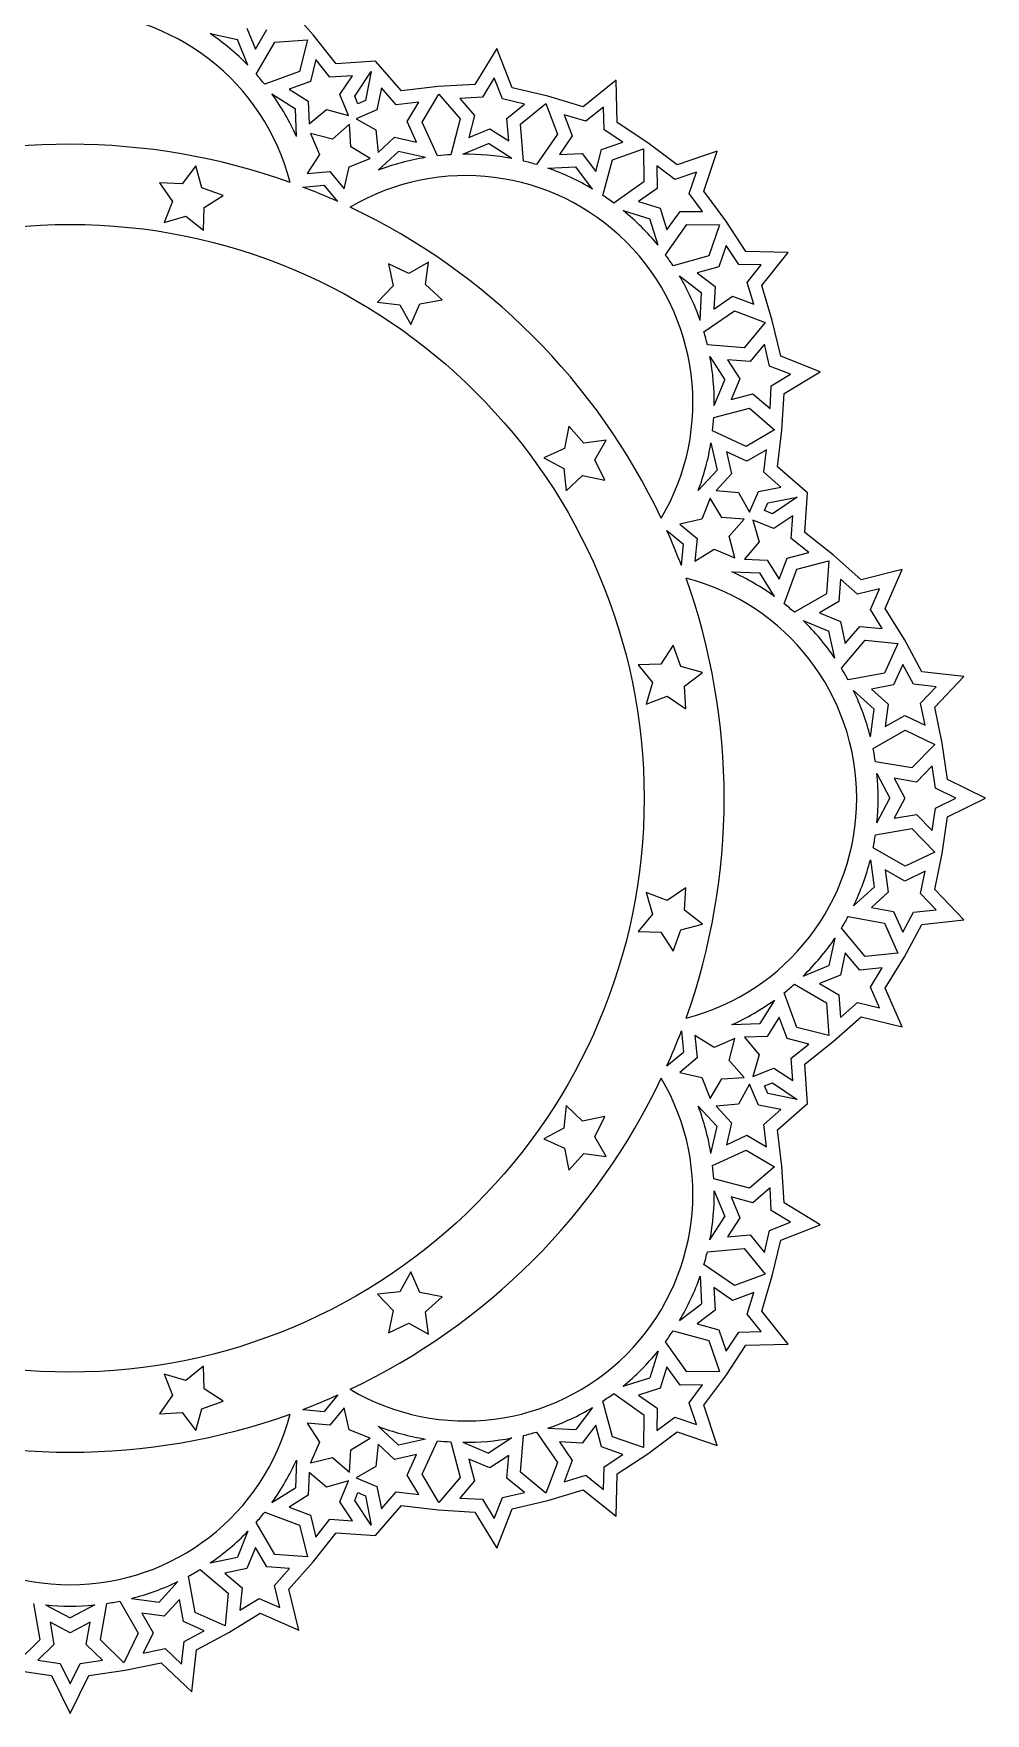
# Model space of a CAD drawing. Extents: x 129 to 581, y 103 to 417.
# Drawn here: x 491.7 to 580.8, y 181.1 to 338.4 of the extents above; entities that cross this region are included whole.
import ezdxf

# ---------------------------------------------------------------- set-up
doc = ezdxf.new("R2010")
doc.units = 0
doc.layers.get('0').update_dxf_attribs({"linetype": 'CONTINUOUS'})

msp = doc.modelspace()

# ---------------------------------------------------------------- linework, layer by layer
for p, q in [((517.89137, 338.297893), (515.599709, 340.86708)), ((508.244875, 338.41441), (510.789224, 337.861155)), ((511.681606, 338.924654), (512.483759, 336.965658)), ((512.483759, 336.965658), (513.550745, 338.793952)), ((520.023582, 335.594913), (517.89137, 338.297893)), ((511.775895, 335.451532), (510.789224, 337.861155)), ((512.542164, 334.627781), (514.286432, 337.616606)), ((514.286432, 337.616606), (517.35208, 337.845375)), ((517.35208, 337.845375), (516.594442, 334.866027)), ((535.07921, 337.035351), (533.023454, 333.649928)), ((536.515862, 333.344382), (535.07921, 337.035351)), ((518.147857, 335.988643), (517.62615, 333.937073)), ((519.458909, 334.326638), (518.147857, 335.988643)), ((523.722445, 335.836202), (520.023582, 335.594913)), ((526.167319, 333.050094), (523.722445, 335.836202)), ((516.594442, 334.866027), (513.348135, 333.667262)), ((517.62615, 333.937073), (515.640352, 333.203777)), ((521.571284, 334.464435), (519.458909, 334.326638)), ((520.395761, 332.703963), (521.571284, 334.464435)), ((521.776456, 332.558846), (523.326387, 334.880033)), ((523.326387, 334.880033), (522.781026, 332.14274)), ((533.023454, 333.649928), (529.586316, 333.453688)), ((534.837213, 334.269316), (533.738481, 332.459923)), ((535.605055, 332.296619), (534.837213, 334.269316)), ((546.253338, 334.041252), (543.163677, 331.563105)), ((546.340964, 330.081512), (546.253338, 334.041252)), ((514.02631, 332.769592), (516.227992, 331.379484)), ((515.640352, 333.203777), (517.430295, 332.073634)), ((517.430295, 332.073634), (517.514056, 329.958426)), ((521.179574, 330.737556), (520.395761, 332.703963)), ((522.065036, 331.834864), (521.776456, 332.558846)), ((522.781026, 332.14274), (522.065036, 331.834864)), ((524.273559, 333.345116), (523.859938, 331.269054)), ((525.669797, 331.754004), (524.273559, 333.345116)), ((527.772065, 332.002166), (525.669797, 331.754004)), ((529.586316, 333.453688), (526.167319, 333.050094)), ((526.690289, 330.182584), (527.772065, 332.002166)), ((528.076686, 330.109926), (529.647673, 332.752374)), ((529.647673, 332.752374), (531.653649, 330.42287)), ((533.738481, 332.459923), (531.625058, 332.339259)), ((531.625058, 332.339259), (533.006367, 330.735169)), ((537.665418, 331.810796), (535.605055, 332.296619)), ((539.866705, 332.554271), (536.515862, 333.344382)), ((543.163677, 331.563105), (539.866705, 332.554271)), ((516.33102, 328.777717), (516.227992, 331.379484)), ((517.514056, 329.958426), (519.142008, 331.31153)), ((519.142008, 331.31153), (521.179574, 330.737556)), ((523.859938, 331.269054), (521.915239, 330.432834)), ((521.915239, 330.432834), (523.761876, 329.397918)), ((531.653649, 330.42287), (530.773615, 327.076067)), ((533.006367, 330.735169), (532.468041, 328.687897)), ((536.026547, 330.470938), (537.665418, 331.810796)), ((536.201189, 328.361289), (536.026547, 330.470938)), ((537.304484, 329.928486), (539.684499, 331.874266)), ((539.684499, 331.874266), (540.772762, 328.999163)), ((543.428577, 330.200312), (541.401339, 330.809759)), ((541.401339, 330.809759), (542.150714, 328.829972)), ((545.079896, 331.524798), (543.428577, 330.200312)), ((545.126729, 329.408451), (545.079896, 331.524798)), ((519.682014, 328.529851), (517.630122, 329.05029)), ((517.630122, 329.05029), (518.46514, 327.105075)), ((521.273988, 329.925105), (519.682014, 328.529851)), ((521.41309, 327.812816), (521.273988, 329.925105)), ((523.761876, 329.397918), (523.956223, 327.289993)), ((527.575941, 328.259894), (526.690289, 330.182584)), ((529.524517, 326.966785), (528.076686, 330.109926)), ((532.468041, 328.687897), (534.420469, 329.505909)), ((534.420469, 329.505909), (536.201189, 328.361289)), ((537.589982, 326.479712), (537.304484, 329.928486)), ((540.772762, 328.999163), (538.801127, 326.155187)), ((542.150714, 328.829972), (540.944645, 327.090284)), ((546.896676, 328.247241), (545.126729, 329.408451)), ((549.219493, 328.192994), (546.340964, 330.081512)), ((523.232003, 326.729915), (521.41309, 327.812816)), ((523.956223, 327.289993), (525.511129, 328.726443)), ((523.957869, 325.618573), (525.870447, 327.385448)), ((525.511129, 328.726443), (527.575941, 328.259894)), ((528.410226, 326.811579), (525.870447, 327.385448)), ((531.897928, 327.116713), (534.299471, 328.122892)), ((536.489808, 326.714976), (534.299471, 328.122892)), ((544.34095, 325.506561), (544.898382, 327.548713)), ((544.898382, 327.548713), (546.896676, 328.247241)), ((545.913721, 326.601895), (548.815699, 327.616317)), ((548.815699, 327.616317), (548.854989, 324.542397)), ((551.978634, 326.133973), (549.219493, 328.192994)), ((555.729542, 327.405943), (551.978634, 326.133973)), ((554.457572, 323.655034), (555.729542, 327.405943)), ((506.90744, 326.019957), (505.618255, 324.340933)), ((507.455956, 323.975391), (506.90744, 326.019957)), ((518.46514, 327.105075), (517.336104, 325.314435)), ((520.798257, 323.880364), (521.266081, 325.944888)), ((521.266081, 325.944888), (523.232003, 326.729915)), ((539.871537, 325.808844), (542.472383, 325.932967)), ((540.944645, 327.090284), (543.059104, 327.191194)), ((544.049091, 323.860819), (542.472383, 325.932967)), ((543.059104, 327.191194), (544.34095, 325.506561)), ((545.002451, 323.263462), (545.913721, 326.601895)), ((550.064918, 326.028814), (550.091974, 323.912121)), ((551.761456, 324.762765), (550.064918, 326.028814)), ((505.618255, 324.340933), (503.504257, 324.451068)), ((503.504257, 324.451068), (504.702724, 322.706134)), ((516.917231, 324.042106), (518.912868, 324.224858)), ((517.336104, 325.314435), (519.444148, 325.50748)), ((520.194772, 322.684504), (518.912868, 324.224858)), ((519.444148, 325.50748), (520.798257, 323.880364)), ((548.854989, 324.542397), (546.029561, 322.544272)), ((553.766189, 325.44259), (551.761456, 324.762765)), ((553.086365, 323.437857), (553.766189, 325.44259)), ((504.702724, 322.706134), (503.944718, 320.729636)), ((509.451183, 323.268151), (507.455956, 323.975391)), ((507.676187, 322.114675), (509.451183, 323.268151)), ((550.091974, 323.912121), (548.363631, 322.689849)), ((548.363631, 322.689849), (550.385085, 322.061486)), ((554.352413, 321.741319), (553.086365, 323.437857)), ((556.516594, 320.895893), (554.457572, 323.655034)), ((503.944718, 320.729636), (505.974595, 321.330231)), ((505.974595, 321.330231), (507.62012, 319.998553)), ((507.62012, 319.998553), (507.676187, 322.114675)), ((546.916961, 321.852714), (549.403409, 321.07981)), ((550.176314, 318.593362), (549.403409, 321.07981)), ((550.385085, 322.061486), (551.013448, 320.040032)), ((551.013448, 320.040032), (552.235721, 321.768374)), ((552.235721, 321.768374), (554.352413, 321.741319)), ((550.867872, 317.705961), (552.865996, 320.53139)), ((552.865996, 320.53139), (555.939916, 320.4921)), ((555.939916, 320.4921), (554.925494, 317.590121)), ((558.405111, 318.017364), (556.516594, 320.895893)), ((556.570841, 318.573076), (555.872313, 316.574783)), ((557.73205, 316.80313), (556.570841, 318.573076)), ((562.364852, 317.929739), (558.405111, 318.017364)), ((559.886705, 314.840077), (562.364852, 317.929739)), ((526.837729, 315.947198), (524.926796, 316.857942)), ((524.926796, 316.857942), (525.366278, 314.787199)), ((528.671315, 317.005064), (526.837729, 315.947198)), ((528.395657, 314.906224), (528.671315, 317.005064)), ((554.925494, 317.590121), (551.587061, 316.678852)), ((555.872313, 316.574783), (553.83016, 316.01735)), ((559.848397, 316.756297), (557.73205, 316.80313)), ((558.523912, 315.104977), (559.848397, 316.756297)), ((525.366278, 314.787199), (523.909598, 313.25123)), ((529.968357, 313.489279), (528.395657, 314.906224)), ((552.184418, 315.725491), (554.256566, 314.148783)), ((553.83016, 316.01735), (555.514793, 314.735504)), ((555.514793, 314.735504), (555.413883, 312.621046)), ((559.133358, 313.07774), (558.523912, 315.104977)), ((560.87787, 311.543106), (559.886705, 314.840077)), ((523.909598, 313.25123), (526.014799, 313.029307)), ((527.025454, 311.169282), (527.887058, 313.102868)), ((527.887058, 313.102868), (529.968357, 313.489279)), ((554.132444, 311.547938), (554.256566, 314.148783)), ((555.413883, 312.621046), (557.153571, 313.827115)), ((557.153571, 313.827115), (559.133358, 313.07774)), ((526.014799, 313.029307), (527.025454, 311.169282)), ((554.478786, 310.477527), (557.322763, 312.449163)), ((557.322763, 312.449163), (560.197865, 311.360899)), ((561.667981, 308.192263), (560.87787, 311.543106)), ((560.197865, 311.360899), (558.252085, 308.980884)), ((558.252085, 308.980884), (554.803312, 309.266383)), ((560.134395, 309.341818), (558.794537, 307.702947)), ((560.620218, 307.281456), (560.134395, 309.341818)), ((555.038575, 308.166208), (556.446491, 305.975871)), ((556.684888, 307.87759), (557.829508, 306.09687)), ((558.794537, 307.702947), (556.684888, 307.87759)), ((562.592916, 306.513614), (560.620218, 307.281456)), ((565.35895, 306.755611), (561.667981, 308.192263)), ((555.440313, 303.574329), (556.446491, 305.975871)), ((557.829508, 306.09687), (557.011496, 304.144442)), ((560.662858, 303.301459), (560.783522, 305.414882)), ((560.783522, 305.414882), (562.592916, 306.513614)), ((561.973527, 304.699855), (565.35895, 306.755611)), ((557.011496, 304.144442), (559.058769, 304.682768)), ((559.058769, 304.682768), (560.662858, 303.301459)), ((561.777287, 301.262716), (561.973527, 304.699855)), ((555.399666, 302.450015), (558.746469, 303.330049)), ((558.746469, 303.330049), (561.075973, 301.324074)), ((541.812878, 301.644757), (541.426467, 299.563458)), ((543.229823, 300.072057), (541.812878, 301.644757)), ((558.433525, 299.753087), (555.290385, 301.200918)), ((561.075973, 301.324074), (558.433525, 299.753087)), ((561.373693, 297.84372), (561.777287, 301.262716)), ((541.426467, 299.563458), (539.492881, 298.701855)), ((545.328664, 300.347716), (543.229823, 300.072057)), ((544.270798, 298.51413), (545.328664, 300.347716)), ((555.135178, 300.086627), (555.709047, 297.546848)), ((558.506183, 298.36669), (556.583493, 299.252342)), ((556.583493, 299.252342), (557.050042, 297.18753)), ((560.325765, 299.448466), (558.506183, 298.36669)), ((560.077604, 297.346197), (560.325765, 299.448466)), ((539.492881, 298.701855), (541.352906, 297.691199)), ((541.352906, 297.691199), (541.574829, 295.585999)), ((545.181541, 296.603197), (544.270798, 298.51413)), ((553.942173, 295.634269), (555.709047, 297.546848)), ((561.668716, 295.94996), (560.077604, 297.346197)), ((564.159802, 295.398845), (561.373693, 297.84372)), ((541.574829, 295.585999), (543.110799, 297.042678)), ((543.110799, 297.042678), (545.181541, 296.603197)), ((557.050042, 297.18753), (555.613593, 295.632624)), ((559.592653, 295.536338), (561.668716, 295.94996)), ((555.053514, 294.908404), (554.268487, 292.942482)), ((556.136415, 293.089491), (555.053514, 294.908404)), ((555.613593, 295.632624), (557.721517, 295.438276)), ((557.721517, 295.438276), (558.756433, 293.59164)), ((558.756433, 293.59164), (559.592653, 295.536338)), ((560.158463, 293.741437), (560.466339, 294.457427)), ((560.466339, 294.457427), (563.203633, 295.002787)), ((563.203633, 295.002787), (560.882446, 293.452856)), ((563.918513, 291.699982), (564.159802, 295.398845)), ((554.268487, 292.942482), (552.203963, 292.474657)), ((558.248705, 292.950389), (556.136415, 293.089491)), ((556.85345, 291.358414), (558.248705, 292.950389)), ((559.061156, 292.855974), (559.635129, 290.818409)), ((561.027562, 292.072162), (559.061156, 292.855974)), ((560.882446, 293.452856), (560.158463, 293.741437)), ((562.788035, 293.247685), (561.027562, 292.072162)), ((562.650237, 291.13531), (562.788035, 293.247685)), ((551.008104, 291.871173), (552.548458, 290.589269)), ((552.203963, 292.474657), (553.83108, 291.120549)), ((553.83108, 291.120549), (553.638034, 289.012504)), ((557.37389, 289.306522), (556.85345, 291.358414)), ((564.312243, 289.824258), (562.650237, 291.13531)), ((566.621493, 289.56777), (563.918513, 291.699982)), ((552.365706, 288.593632), (552.548458, 290.589269)), ((553.638034, 289.012504), (555.428675, 290.141541)), ((555.428675, 290.141541), (557.37389, 289.306522)), ((559.635129, 290.818409), (558.282026, 289.190456)), ((562.260673, 289.302551), (564.312243, 289.824258)), ((569.190679, 287.276109), (566.621493, 289.56777)), ((557.101317, 288.007421), (559.703083, 287.904392)), ((558.282026, 289.190456), (560.397233, 289.106695)), ((561.093192, 285.702711), (559.703083, 287.904392)), ((560.397233, 289.106695), (561.527376, 287.316753)), ((561.527376, 287.316753), (562.260673, 289.302551)), ((561.990861, 285.024536), (563.189627, 288.270843)), ((563.189627, 288.270843), (566.168975, 289.02848)), ((566.168975, 289.02848), (565.940206, 285.962833)), ((573.038173, 288.216326), (569.190679, 287.276109)), ((571.444131, 284.59055), (573.038173, 288.216326)), ((567.275081, 287.338141), (567.117551, 285.227146)), ((568.854819, 285.929048), (567.275081, 287.338141)), ((570.911174, 286.431561), (568.854819, 285.929048)), ((570.059212, 284.493707), (570.911174, 286.431561)), ((565.940206, 285.962833), (562.951381, 284.218564)), ((567.117551, 285.227146), (565.289257, 284.16016)), ((563.775132, 283.452296), (566.184754, 282.465624)), ((565.289257, 284.16016), (567.248254, 283.358006)), ((567.248254, 283.358006), (567.698044, 281.289479)), ((571.17258, 282.693282), (570.059212, 284.493707)), ((573.254842, 281.662453), (571.444131, 284.59055)), ((566.73801, 279.921275), (566.184754, 282.465624)), ((567.349594, 278.976978), (569.586367, 281.617507)), ((567.698044, 281.289479), (569.066301, 282.904716)), ((569.066301, 282.904716), (571.17258, 282.693282)), ((569.586367, 281.617507), (572.645166, 281.310456)), ((574.885293, 278.630283), (573.254842, 281.662453)), ((551.59175, 281.127583), (550.438275, 279.352587)), ((552.298991, 279.132357), (551.59175, 281.127583)), ((572.645166, 281.310456), (571.38168, 278.507934)), ((550.438275, 279.352587), (548.322152, 279.296521)), ((548.322152, 279.296521), (549.65383, 277.650996)), ((554.343556, 278.58384), (552.298991, 279.132357)), ((552.664532, 277.294656), (554.343556, 278.58384)), ((571.38168, 278.507934), (567.976528, 277.891096)), ((573.106435, 279.343747), (572.236403, 277.413938)), ((574.108965, 277.47933), (573.106435, 279.343747)), ((578.822328, 278.197876), (574.885293, 278.630283)), ((549.65383, 277.650996), (549.053235, 275.621118)), ((552.774667, 275.180658), (552.664532, 277.294656)), ((568.488522, 276.8893), (570.415365, 275.137992)), ((572.236403, 277.413938), (570.153438, 277.036612)), ((570.153438, 277.036612), (571.71994, 275.612819)), ((576.213177, 277.248223), (574.108965, 277.47933)), ((574.74981, 275.718624), (576.213177, 277.248223)), ((576.084329, 275.335957), (578.822328, 278.197876)), ((549.053235, 275.621118), (551.029733, 276.379124)), ((551.029733, 276.379124), (552.774667, 275.180658)), ((571.71994, 275.612819), (571.435127, 273.515201)), ((575.180252, 273.645984), (574.74981, 275.718624)), ((576.784373, 271.965146), (576.084329, 275.335957)), ((570.065036, 272.557862), (570.415365, 275.137992)), ((571.435127, 273.515201), (573.273311, 274.565057)), ((573.273311, 274.565057), (575.180252, 273.645984)), ((570.316769, 271.461338), (573.321762, 273.177602)), ((573.321762, 273.177602), (576.091075, 271.842898)), ((576.091075, 271.842898), (573.945268, 269.641526)), ((577.279433, 268.55819), (576.784373, 271.965146)), ((573.945268, 269.641526), (570.534501, 270.226518)), ((570.672983, 269.110026), (571.88464, 266.805316)), ((575.851872, 269.837033), (574.374276, 268.321174)), ((576.156274, 267.742168), (575.851872, 269.837033)), ((572.287876, 268.67902), (573.27294, 266.805316)), ((574.374276, 268.321174), (572.287876, 268.67902)), ((578.054543, 266.805316), (576.156274, 267.742168)), ((580.831144, 266.805316), (577.279433, 268.55819)), ((570.672983, 264.500606), (571.88464, 266.805316)), ((573.27294, 266.805316), (572.287876, 264.931612)), ((575.851872, 263.7736), (576.156274, 265.868464)), ((576.156274, 265.868464), (578.054543, 266.805316)), ((577.279433, 265.052442), (580.831144, 266.805316)), ((572.287876, 264.931612), (574.374276, 265.289458)), ((574.374276, 265.289458), (575.851872, 263.7736)), ((576.784373, 261.645487), (577.279433, 265.052442)), ((570.534501, 263.384114), (573.945268, 263.969106)), ((573.945268, 263.969106), (576.091075, 261.767734)), ((573.321762, 260.43303), (570.316769, 262.149294)), ((576.091075, 261.767734), (573.321762, 260.43303)), ((576.084329, 258.274675), (576.784373, 261.645487)), ((570.065036, 261.05277), (570.415365, 258.47264)), ((571.435127, 260.095431), (571.71994, 257.997813)), ((573.273311, 259.045575), (571.435127, 260.095431)), ((575.180252, 259.964648), (573.273311, 259.045575)), ((574.74981, 257.892008), (575.180252, 259.964648)), ((552.774667, 258.429974), (551.029733, 257.231508)), ((552.664532, 256.315976), (552.774667, 258.429974)), ((568.488522, 256.721332), (570.415365, 258.47264)), ((571.71994, 257.997813), (570.153438, 256.57402)), ((578.822328, 255.412756), (576.084329, 258.274675)), ((549.053235, 257.989514), (549.65383, 255.959636)), ((551.029733, 257.231508), (549.053235, 257.989514)), ((570.153438, 256.57402), (572.236403, 256.196694)), ((576.213177, 256.362409), (574.74981, 257.892008)), ((549.65383, 255.959636), (548.322152, 254.314112)), ((552.298991, 254.478275), (554.343556, 255.026792)), ((554.343556, 255.026792), (552.664532, 256.315976)), ((567.976528, 255.719536), (571.38168, 255.102698)), ((571.38168, 255.102698), (572.645166, 252.300176)), ((572.236403, 256.196694), (573.106435, 254.266885)), ((573.106435, 254.266885), (574.108965, 256.131302)), ((573.254842, 251.948179), (574.885293, 254.980349)), ((574.108965, 256.131302), (576.213177, 256.362409)), ((574.885293, 254.980349), (578.822328, 255.412756)), ((548.322152, 254.314112), (550.438275, 254.258045)), ((550.438275, 254.258045), (551.59175, 252.483049)), ((551.59175, 252.483049), (552.298991, 254.478275)), ((566.73801, 253.689357), (566.184754, 251.145008)), ((569.586367, 251.993125), (567.349594, 254.633654)), ((567.698044, 252.321153), (567.248254, 250.252626)), ((569.066301, 250.705916), (567.698044, 252.321153)), ((572.645166, 252.300176), (569.586367, 251.993125)), ((571.444131, 249.020082), (573.254842, 251.948179)), ((563.775132, 250.158336), (566.184754, 251.145008)), ((567.248254, 250.252626), (565.289257, 249.450473)), ((571.17258, 250.91735), (569.066301, 250.705916)), ((570.059212, 249.116925), (571.17258, 250.91735)), ((563.189627, 245.339789), (561.990861, 248.586096)), ((562.951381, 249.392068), (565.940206, 247.647799)), ((565.289257, 249.450473), (567.117551, 248.383486)), ((570.911174, 247.179071), (570.059212, 249.116925)), ((573.038173, 245.394306), (571.444131, 249.020082)), ((561.093192, 247.907921), (559.703083, 245.70624)), ((565.940206, 247.647799), (566.168975, 244.582152)), ((567.117551, 248.383486), (567.275081, 246.272491)), ((567.275081, 246.272491), (568.854819, 247.681584)), ((568.854819, 247.681584), (570.911174, 247.179071)), ((557.101317, 245.603211), (559.703083, 245.70624)), ((561.527376, 246.293879), (560.397233, 244.503937)), ((562.260673, 244.308081), (561.527376, 246.293879)), ((566.621493, 244.042862), (569.190679, 246.334523)), ((569.190679, 246.334523), (573.038173, 245.394306)), ((552.365706, 245.017), (552.548458, 243.021363)), ((553.638034, 244.598128), (553.83108, 242.490083)), ((555.428675, 243.469091), (553.638034, 244.598128)), ((557.37389, 244.30411), (555.428675, 243.469091)), ((556.85345, 242.252218), (557.37389, 244.30411)), ((560.397233, 244.503937), (558.282026, 244.420176)), ((558.282026, 244.420176), (559.635129, 242.792223)), ((564.312243, 243.786374), (562.260673, 244.308081)), ((566.168975, 244.582152), (563.189627, 245.339789)), ((563.918513, 241.91065), (566.621493, 244.042862)), ((551.008104, 241.739459), (552.548458, 243.021363)), ((553.83108, 242.490083), (552.203963, 241.135975)), ((559.635129, 242.792223), (559.061156, 240.754658)), ((562.650237, 242.475322), (564.312243, 243.786374)), ((562.788035, 240.362947), (562.650237, 242.475322)), ((552.203963, 241.135975), (554.268487, 240.66815)), ((558.248705, 240.660243), (556.85345, 242.252218)), ((559.061156, 240.754658), (561.027562, 241.538471)), ((561.027562, 241.538471), (562.788035, 240.362947)), ((564.159802, 238.211787), (563.918513, 241.91065)), ((554.268487, 240.66815), (555.053514, 238.702228)), ((555.053514, 238.702228), (556.136415, 240.521141)), ((556.136415, 240.521141), (558.248705, 240.660243)), ((558.756433, 240.018993), (557.721517, 238.172356)), ((559.592653, 238.074294), (558.756433, 240.018993)), ((560.158463, 239.869195), (560.882446, 240.157776)), ((560.466339, 239.153205), (560.158463, 239.869195)), ((563.203633, 238.607845), (560.466339, 239.153205)), ((560.882446, 240.157776), (563.203633, 238.607845)), ((541.574829, 238.024633), (541.352906, 235.919433)), ((543.110799, 236.567954), (541.574829, 238.024633)), ((553.942173, 237.976363), (555.709047, 236.063784)), ((557.721517, 238.172356), (555.613593, 237.978008)), ((555.613593, 237.978008), (557.050042, 236.423103)), ((561.668716, 237.660672), (559.592653, 238.074294)), ((560.077604, 236.264435), (561.668716, 237.660672)), ((561.373693, 235.766912), (564.159802, 238.211787)), ((545.181541, 237.007435), (543.110799, 236.567954)), ((544.270798, 235.096502), (545.181541, 237.007435)), ((555.135178, 233.524005), (555.709047, 236.063784)), ((557.050042, 236.423103), (556.583493, 234.35829)), ((560.325765, 234.162166), (560.077604, 236.264435)), ((541.352906, 235.919433), (539.492881, 234.908778)), ((539.492881, 234.908778), (541.426467, 234.047174)), ((545.328664, 233.262917), (544.270798, 235.096502)), ((556.583493, 234.35829), (558.506183, 235.243943)), ((558.506183, 235.243943), (560.325765, 234.162166)), ((561.777287, 232.347916), (561.373693, 235.766912)), ((541.426467, 234.047174), (541.812878, 231.965875)), ((541.812878, 231.965875), (543.229823, 233.538575)), ((543.229823, 233.538575), (545.328664, 233.262917)), ((555.290385, 232.409714), (558.433525, 233.857545)), ((558.433525, 233.857545), (561.075973, 232.286559)), ((561.075973, 232.286559), (558.746469, 230.280583)), ((561.973527, 228.910778), (561.777287, 232.347916)), ((558.746469, 230.280583), (555.399666, 231.160617)), ((555.440313, 230.036303), (556.446491, 227.634761)), ((560.662858, 230.309173), (559.058769, 228.927865)), ((560.783522, 228.19575), (560.662858, 230.309173)), ((557.011496, 229.46619), (557.829508, 227.513762)), ((559.058769, 228.927865), (557.011496, 229.46619)), ((562.592916, 227.097018), (560.783522, 228.19575)), ((565.35895, 226.855021), (561.973527, 228.910778)), ((555.038575, 225.444424), (556.446491, 227.634761)), ((557.829508, 227.513762), (556.684888, 225.733042)), ((560.620218, 226.329176), (562.592916, 227.097018)), ((561.667981, 225.418369), (565.35895, 226.855021)), ((556.684888, 225.733042), (558.794537, 225.907685)), ((558.794537, 225.907685), (560.134395, 224.268814)), ((560.134395, 224.268814), (560.620218, 226.329176)), ((560.87787, 222.067526), (561.667981, 225.418369)), ((554.803312, 224.344249), (558.252085, 224.629748)), ((558.252085, 224.629748), (560.197865, 222.249733)), ((527.025454, 222.44135), (526.014799, 220.581325)), ((527.887058, 220.507764), (527.025454, 222.44135)), ((554.132444, 222.062694), (554.256566, 219.461849)), ((557.322763, 221.161469), (554.478786, 223.133105)), ((560.197865, 222.249733), (557.322763, 221.161469)), ((559.886705, 218.770555), (560.87787, 222.067526)), ((526.014799, 220.581325), (523.909598, 220.359402)), ((523.909598, 220.359402), (525.366278, 218.823433)), ((529.968357, 220.121353), (527.887058, 220.507764)), ((557.153571, 219.783518), (555.413883, 220.989586)), ((555.413883, 220.989586), (555.514793, 218.875128)), ((559.133358, 220.532892), (557.153571, 219.783518)), ((558.523912, 218.505655), (559.133358, 220.532892)), ((525.366278, 218.823433), (524.926796, 216.75269)), ((528.395657, 218.704408), (529.968357, 220.121353)), ((528.671315, 216.605568), (528.395657, 218.704408)), ((552.184418, 217.885141), (554.256566, 219.461849)), ((555.514793, 218.875128), (553.83016, 217.593282)), ((562.364852, 215.680893), (559.886705, 218.770555)), ((524.926796, 216.75269), (526.837729, 217.663434)), ((526.837729, 217.663434), (528.671315, 216.605568)), ((553.83016, 217.593282), (555.872313, 217.035849)), ((559.848397, 216.854335), (558.523912, 218.505655)), ((552.865996, 213.079242), (550.867872, 215.904671)), ((551.587061, 216.93178), (554.925494, 216.020511)), ((554.925494, 216.020511), (555.939916, 213.118532)), ((555.872313, 217.035849), (556.570841, 215.037556)), ((556.516594, 212.714739), (558.405111, 215.593268)), ((556.570841, 215.037556), (557.73205, 216.807502)), ((557.73205, 216.807502), (559.848397, 216.854335)), ((558.405111, 215.593268), (562.364852, 215.680893)), ((550.176314, 215.01727), (549.403409, 212.530822)), ((503.944718, 212.880996), (504.702724, 210.904498)), ((505.974595, 212.280401), (503.944718, 212.880996)), ((507.62012, 213.612079), (505.974595, 212.280401)), ((507.676187, 211.495957), (507.62012, 213.612079)), ((546.916961, 211.757918), (549.403409, 212.530822)), ((551.013448, 213.5706), (550.385085, 211.549146)), ((552.235721, 211.842258), (551.013448, 213.5706)), ((555.939916, 213.118532), (552.865996, 213.079242)), ((554.457572, 209.955598), (556.516594, 212.714739)), ((504.702724, 210.904498), (503.504257, 209.159564)), ((509.451183, 210.342481), (507.676187, 211.495957)), ((520.194772, 210.926128), (518.912868, 209.385774)), ((546.029561, 211.06636), (548.854989, 209.068236)), ((550.385085, 211.549146), (548.363631, 210.920783)), ((548.363631, 210.920783), (550.091974, 209.698511)), ((554.352413, 211.869313), (552.235721, 211.842258)), ((553.086365, 210.172776), (554.352413, 211.869313)), ((503.504257, 209.159564), (505.618255, 209.269699)), ((505.618255, 209.269699), (506.90744, 207.590675)), ((506.90744, 207.590675), (507.455956, 209.635241)), ((507.455956, 209.635241), (509.451183, 210.342481)), ((516.917231, 209.568526), (518.912868, 209.385774)), ((520.798257, 209.730268), (519.444148, 208.103152)), ((521.266081, 207.665744), (520.798257, 209.730268)), ((544.049091, 209.749813), (542.472383, 207.677666)), ((545.913721, 207.008737), (545.002451, 210.34717)), ((550.091974, 209.698511), (550.064918, 207.581818)), ((553.766189, 208.168042), (553.086365, 210.172776)), ((555.729542, 206.204689), (554.457572, 209.955598)), ((519.444148, 208.103152), (517.336104, 208.296197)), ((517.336104, 208.296197), (518.46514, 206.505557)), ((523.232003, 206.880717), (521.266081, 207.665744)), ((523.957869, 207.992059), (525.870447, 206.225184)), ((539.871537, 207.801788), (542.472383, 207.677666)), ((544.34095, 208.104071), (543.059104, 206.419438)), ((544.898382, 206.061919), (544.34095, 208.104071)), ((548.854989, 209.068236), (548.815699, 205.994315)), ((550.064918, 207.581818), (551.761456, 208.847867)), ((551.761456, 208.847867), (553.766189, 208.168042)), ((518.46514, 206.505557), (517.630122, 204.560342)), ((521.41309, 205.797817), (523.232003, 206.880717)), ((523.956223, 206.320639), (523.761876, 204.212714)), ((525.511129, 204.884189), (523.956223, 206.320639)), ((528.410226, 206.799053), (525.870447, 206.225184)), ((528.076686, 203.500706), (529.524517, 206.643847)), ((530.773615, 206.534565), (531.653649, 203.187762)), ((531.897928, 206.493919), (534.299471, 205.48774)), ((536.489808, 206.895656), (534.299471, 205.48774)), ((537.304484, 203.682146), (537.589982, 207.13092)), ((538.801127, 207.455445), (540.772762, 204.611469)), ((543.059104, 206.419438), (540.944645, 206.520348)), ((540.944645, 206.520348), (542.150714, 204.78066)), ((548.815699, 205.994315), (545.913721, 207.008737)), ((549.219493, 205.417638), (551.978634, 207.476659)), ((551.978634, 207.476659), (555.729542, 206.204689)), ((516.33102, 204.832915), (516.227992, 202.231148)), ((517.630122, 204.560342), (519.682014, 205.080781)), ((519.682014, 205.080781), (521.273988, 203.685527)), ((521.273988, 203.685527), (521.41309, 205.797817)), ((527.575941, 205.350738), (525.511129, 204.884189)), ((526.690289, 203.428048), (527.575941, 205.350738)), ((532.468041, 204.922735), (533.006367, 202.875463)), ((534.420469, 204.104723), (532.468041, 204.922735)), ((536.201189, 205.249343), (534.420469, 204.104723)), ((536.026547, 203.139694), (536.201189, 205.249343)), ((540.772762, 204.611469), (539.684499, 201.736366)), ((542.150714, 204.78066), (541.401339, 202.800873)), ((546.896676, 205.363391), (544.898382, 206.061919)), ((545.126729, 204.202181), (546.896676, 205.363391)), ((546.340964, 203.52912), (549.219493, 205.417638)), ((517.514056, 203.652206), (517.430295, 201.536998)), ((519.142008, 202.299102), (517.514056, 203.652206)), ((523.761876, 204.212714), (521.915239, 203.177798)), ((521.915239, 203.177798), (523.859938, 202.341578)), ((527.772065, 201.608466), (526.690289, 203.428048)), ((529.647673, 200.858258), (528.076686, 203.500706)), ((531.653649, 203.187762), (529.647673, 200.858258)), ((537.665418, 201.799836), (536.026547, 203.139694)), ((539.684499, 201.736366), (537.304484, 203.682146)), ((541.401339, 202.800873), (543.428577, 203.41032)), ((543.428577, 203.41032), (545.079896, 202.085834)), ((545.079896, 202.085834), (545.126729, 204.202181)), ((546.253338, 199.56938), (546.340964, 203.52912)), ((514.02631, 200.84104), (516.227992, 202.231148)), ((517.430295, 201.536998), (515.640352, 200.406855)), ((521.179574, 202.873076), (519.142008, 202.299102)), ((520.395761, 200.906669), (521.179574, 202.873076)), ((521.776456, 201.051786), (522.065036, 201.775768)), ((522.065036, 201.775768), (522.781026, 201.467893)), ((522.781026, 201.467893), (523.326387, 198.730599)), ((523.859938, 202.341578), (524.273559, 200.265516)), ((524.273559, 200.265516), (525.669797, 201.856628)), ((525.669797, 201.856628), (527.772065, 201.608466)), ((533.006367, 202.875463), (531.625058, 201.271373)), ((535.605055, 201.314013), (537.665418, 201.799836)), ((539.866705, 201.056362), (543.163677, 202.047527)), ((543.163677, 202.047527), (546.253338, 199.56938)), ((513.348135, 199.94337), (516.594442, 198.744605)), ((515.640352, 200.406855), (517.62615, 199.673559)), ((521.571284, 199.146197), (520.395761, 200.906669)), ((523.326387, 198.730599), (521.776456, 201.051786)), ((523.722445, 197.77443), (526.167319, 200.560538)), ((526.167319, 200.560538), (529.586316, 200.156944)), ((529.586316, 200.156944), (533.023454, 199.960704)), ((531.625058, 201.271373), (533.738481, 201.150709)), ((533.023454, 199.960704), (535.07921, 196.575281)), ((533.738481, 201.150709), (534.837213, 199.341316)), ((534.837213, 199.341316), (535.605055, 201.314013)), ((535.07921, 196.575281), (536.515862, 200.26625)), ((536.515862, 200.26625), (539.866705, 201.056362)), ((514.286432, 195.994026), (512.542164, 198.982851)), ((516.594442, 198.744605), (517.35208, 195.765257)), ((517.62615, 199.673559), (518.147857, 197.621989)), ((518.147857, 197.621989), (519.458909, 199.283994)), ((519.458909, 199.283994), (521.571284, 199.146197)), ((511.775895, 198.1591), (510.789224, 195.749477)), ((512.483759, 196.644974), (511.681606, 194.685978)), ((513.550745, 194.816681), (512.483759, 196.644974)), ((517.89137, 195.312739), (520.023582, 198.015719)), ((520.023582, 198.015719), (523.722445, 197.77443)), ((508.244875, 195.196222), (510.789224, 195.749477)), ((517.35208, 195.765257), (514.286432, 195.994026)), ((515.599709, 192.743552), (517.89137, 195.312739)), ((506.831533, 190.552551), (506.214695, 193.957703)), ((507.300577, 194.584638), (509.941106, 192.347864)), ((511.681606, 194.685978), (509.613078, 194.236187)), ((509.613078, 194.236187), (511.228316, 192.867931)), ((515.661741, 194.659151), (513.550745, 194.816681)), ((514.252647, 193.079413), (515.661741, 194.659151)), ((505.212899, 193.44571), (503.461591, 191.518867)), ((509.941106, 192.347864), (509.634056, 189.289066)), ((511.228316, 192.867931), (511.016882, 190.761651)), ((514.755161, 191.023057), (514.252647, 193.079413)), ((516.539925, 188.896058), (515.599709, 192.743552)), ((491.707713, 191.399731), (492.292705, 187.988964)), ((492.824205, 191.261249), (495.128915, 190.049591)), ((497.433625, 191.261249), (495.128915, 190.049591)), ((497.965126, 187.988964), (498.550118, 191.399731)), ((499.784938, 191.617463), (501.501202, 188.612469)), ((500.881461, 191.869195), (503.461591, 191.518867)), ((503.936418, 190.214291), (501.8388, 190.499105)), ((501.8388, 190.499105), (502.888656, 188.66092)), ((505.360212, 191.780794), (503.936418, 190.214291)), ((505.737538, 189.697829), (505.360212, 191.780794)), ((509.634056, 189.289066), (506.831533, 190.552551)), ((509.986052, 188.67939), (512.91415, 190.490101)), ((511.016882, 190.761651), (512.817307, 191.875019)), ((512.817307, 191.875019), (514.755161, 191.023057)), ((512.91415, 190.490101), (516.539925, 188.896058)), ((495.128915, 188.661291), (493.255212, 189.646355)), ((493.255212, 189.646355), (493.613057, 187.559956)), ((497.002619, 189.646355), (495.128915, 188.661291)), ((496.644774, 187.559956), (497.002619, 189.646355)), ((507.667346, 188.827796), (505.737538, 189.697829)), ((505.802929, 187.825266), (507.667346, 188.827796)), ((492.292705, 187.988964), (490.091333, 185.843156)), ((493.613057, 187.559956), (492.097199, 186.082359)), ((498.160632, 186.082359), (496.644774, 187.559956)), ((500.166498, 185.843156), (497.965126, 187.988964)), ((501.501202, 188.612469), (500.166498, 185.843156)), ((502.888656, 188.66092), (501.969583, 186.75398)), ((505.571822, 185.721054), (505.802929, 187.825266)), ((506.953882, 187.048939), (509.986052, 188.67939)), ((492.097199, 186.082359), (494.192063, 185.777957)), ((494.192063, 185.777957), (495.128915, 183.879688)), ((495.128915, 183.879688), (496.065767, 185.777957)), ((496.065767, 185.777957), (498.160632, 186.082359)), ((500.288745, 185.149858), (503.659556, 185.849902)), ((501.969583, 186.75398), (504.042223, 187.184422)), ((503.659556, 185.849902), (506.521476, 183.111904)), ((504.042223, 187.184422), (505.571822, 185.721054)), ((506.521476, 183.111904), (506.953882, 187.048939)), ((489.969086, 185.149858), (493.376041, 184.654799)), ((493.376041, 184.654799), (495.128915, 181.103088)), ((495.128915, 181.103088), (496.88179, 184.654799)), ((496.88179, 184.654799), (500.288745, 185.149858))]:
    msp.add_line(p, q)
msp.add_circle((495.128915, 266.805316), 53.743619)
for centre, radius, start, end in [((495.128915, 319.197926), 21.26589, 14.383776, 165.616224), ((495.128915, 319.197926), 23.26589, 44.314979, 55.685021), ((495.128915, 319.197926), 23.26589, 38.455892, 41.544108), ((495.128915, 319.197926), 23.26589, 24.314979, 35.685021), ((495.128915, 266.805316), 61.243619, 70.34536, 109.65464), ((532.176085, 303.852486), 23.26589, 99.314979, 110.685021), ((532.176085, 303.852486), 23.26589, 93.455892, 96.544108), ((532.176085, 303.852486), 23.26589, 79.314979, 90.685021), ((532.176085, 303.852486), 23.26589, 73.455892, 76.544108), ((532.176085, 303.852486), 23.26589, 59.314979, 70.685021), ((532.176085, 303.852486), 21.26589, 329.383776, 120.616224), ((495.128915, 266.805316), 61.243619, 65.840316, 69.159684), ((532.176085, 303.852486), 23.26589, 53.455892, 56.544108), ((495.128915, 266.805316), 61.243619, 25.34536, 64.65464), ((532.176085, 303.852486), 23.26589, 39.314979, 50.685021), ((532.176085, 303.852486), 23.26589, 33.455892, 36.544108), ((532.176085, 303.852486), 23.26589, 19.314979, 30.685021), ((532.176085, 303.852486), 23.26589, 13.455892, 16.544108), ((532.176085, 303.852486), 23.26589, 359.314979, 10.685021), ((532.176085, 303.852486), 23.26589, 353.455892, 356.544108), ((532.176085, 303.852486), 23.26589, 339.314979, 350.685021), ((495.128915, 266.805316), 61.243619, 20.840316, 24.159684), ((547.521526, 266.805316), 23.26589, 54.314979, 65.685021), ((495.128915, 266.805316), 61.243619, 340.34536, 19.65464), ((547.521526, 266.805316), 21.26589, 284.383776, 75.616224), ((547.521526, 266.805316), 23.26589, 48.455892, 51.544108), ((547.521526, 266.805316), 23.26589, 34.314979, 45.685021), ((547.521526, 266.805316), 23.26589, 28.455892, 31.544108), ((547.521526, 266.805316), 23.26589, 14.314979, 25.685021), ((547.521526, 266.805316), 23.26589, 8.455892, 11.544108), ((547.521526, 266.805316), 23.26589, 354.314979, 5.685021), ((547.521526, 266.805316), 23.26589, 348.455892, 351.544108), ((547.521526, 266.805316), 23.26589, 334.314979, 345.685021), ((547.521526, 266.805316), 23.26589, 328.455892, 331.544108), ((547.521526, 266.805316), 23.26589, 314.314979, 325.685021), ((547.521526, 266.805316), 23.26589, 308.455892, 311.544108), ((547.521526, 266.805316), 23.26589, 294.314979, 305.685021), ((495.128915, 266.805316), 61.243619, 335.840316, 339.159684), ((495.128915, 266.805316), 61.243619, 295.34536, 334.65464), ((532.176085, 229.758146), 21.26589, 239.383776, 30.616224), ((532.176085, 229.758146), 23.26589, 9.314979, 20.685021), ((532.176085, 229.758146), 23.26589, 3.455892, 6.544108), ((532.176085, 229.758146), 23.26589, 349.314979, 0.685021), ((532.176085, 229.758146), 23.26589, 343.455892, 346.544108), ((532.176085, 229.758146), 23.26589, 329.314979, 340.685021), ((532.176085, 229.758146), 23.26589, 323.455892, 326.544108), ((532.176085, 229.758146), 23.26589, 309.314979, 320.685021), ((495.128915, 266.805316), 61.243619, 290.840316, 294.159684), ((532.176085, 229.758146), 23.26589, 303.455892, 306.544108), ((532.176085, 229.758146), 23.26589, 289.314979, 300.685021), ((495.128915, 266.805316), 61.243619, 250.34536, 289.65464), ((495.128915, 214.412706), 21.26589, 194.383776, 345.616224), ((532.176085, 229.758146), 23.26589, 249.314979, 260.685021), ((532.176085, 229.758146), 23.26589, 263.455892, 266.544108), ((532.176085, 229.758146), 23.26589, 269.314979, 280.685021), ((532.176085, 229.758146), 23.26589, 283.455892, 286.544108), ((495.128915, 214.412706), 23.26589, 324.314979, 335.685021), ((495.128915, 214.412706), 23.26589, 318.455892, 321.544108), ((495.128915, 214.412706), 23.26589, 304.314979, 315.685021), ((495.128915, 214.412706), 23.26589, 298.455892, 301.544108), ((495.128915, 214.412706), 23.26589, 284.314979, 295.685021), ((495.128915, 214.412706), 23.26589, 264.314979, 275.685021), ((495.128915, 214.412706), 23.26589, 278.455892, 281.544108)]:
    msp.add_arc(centre, radius, start, end)

doc.saveas('drawing.dxf')
